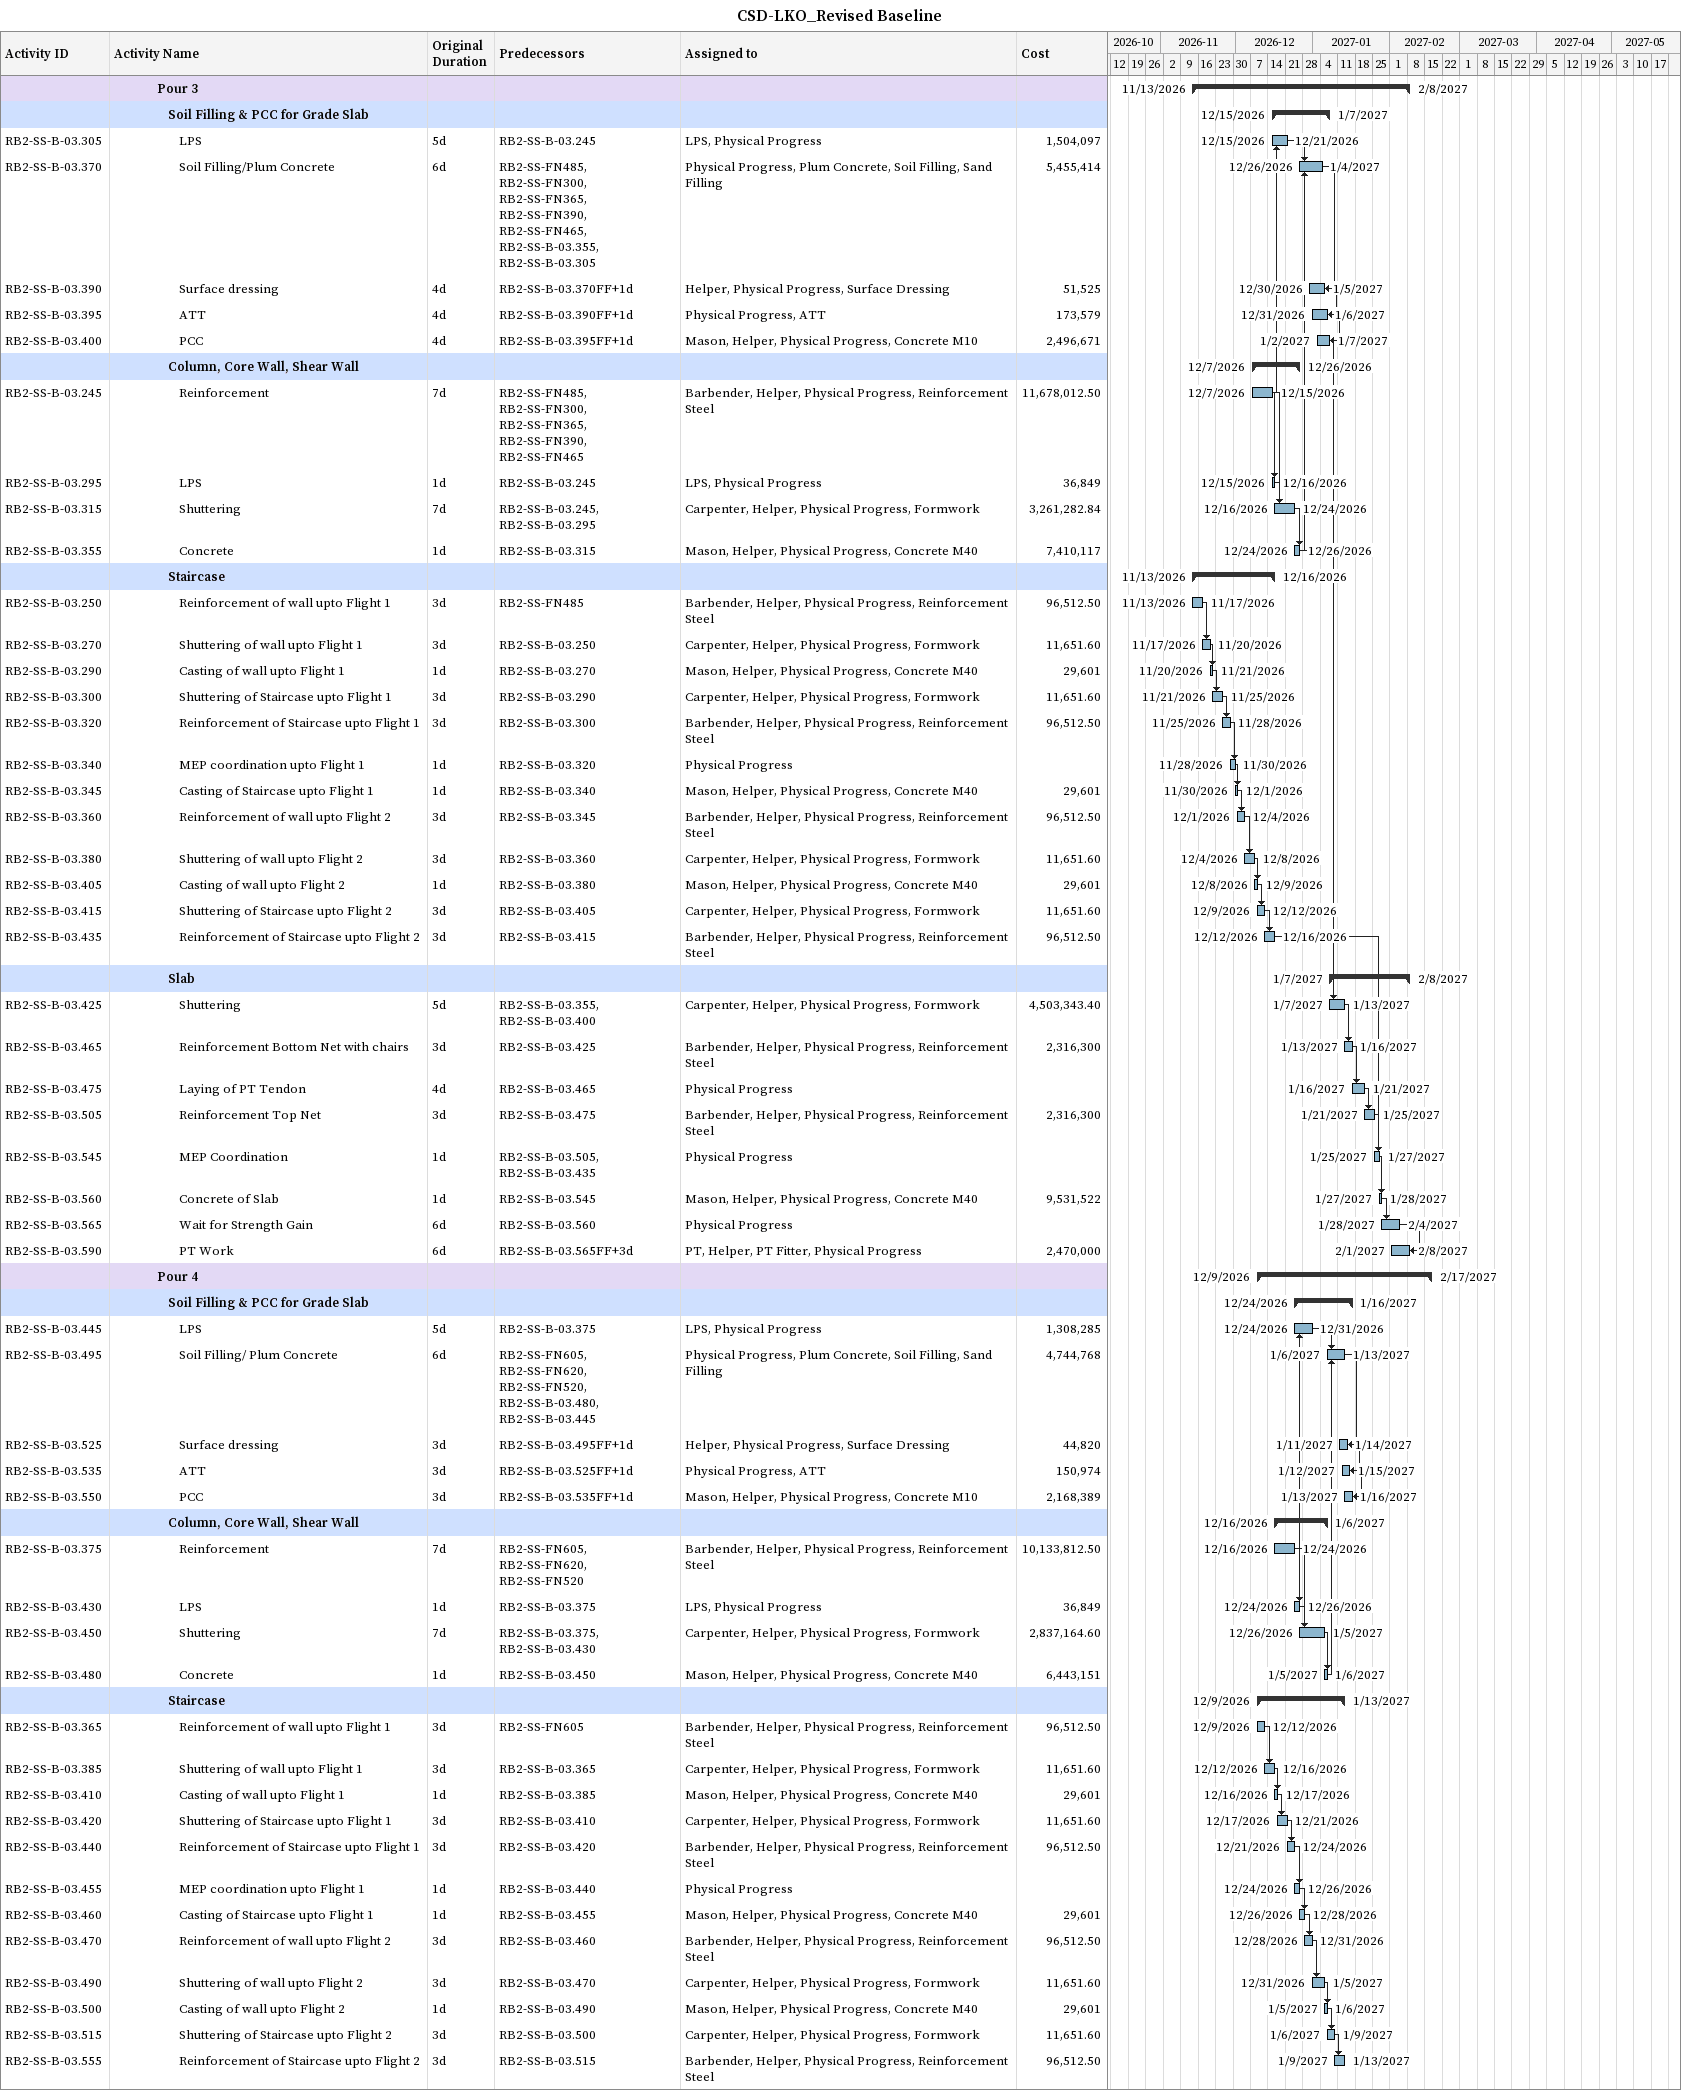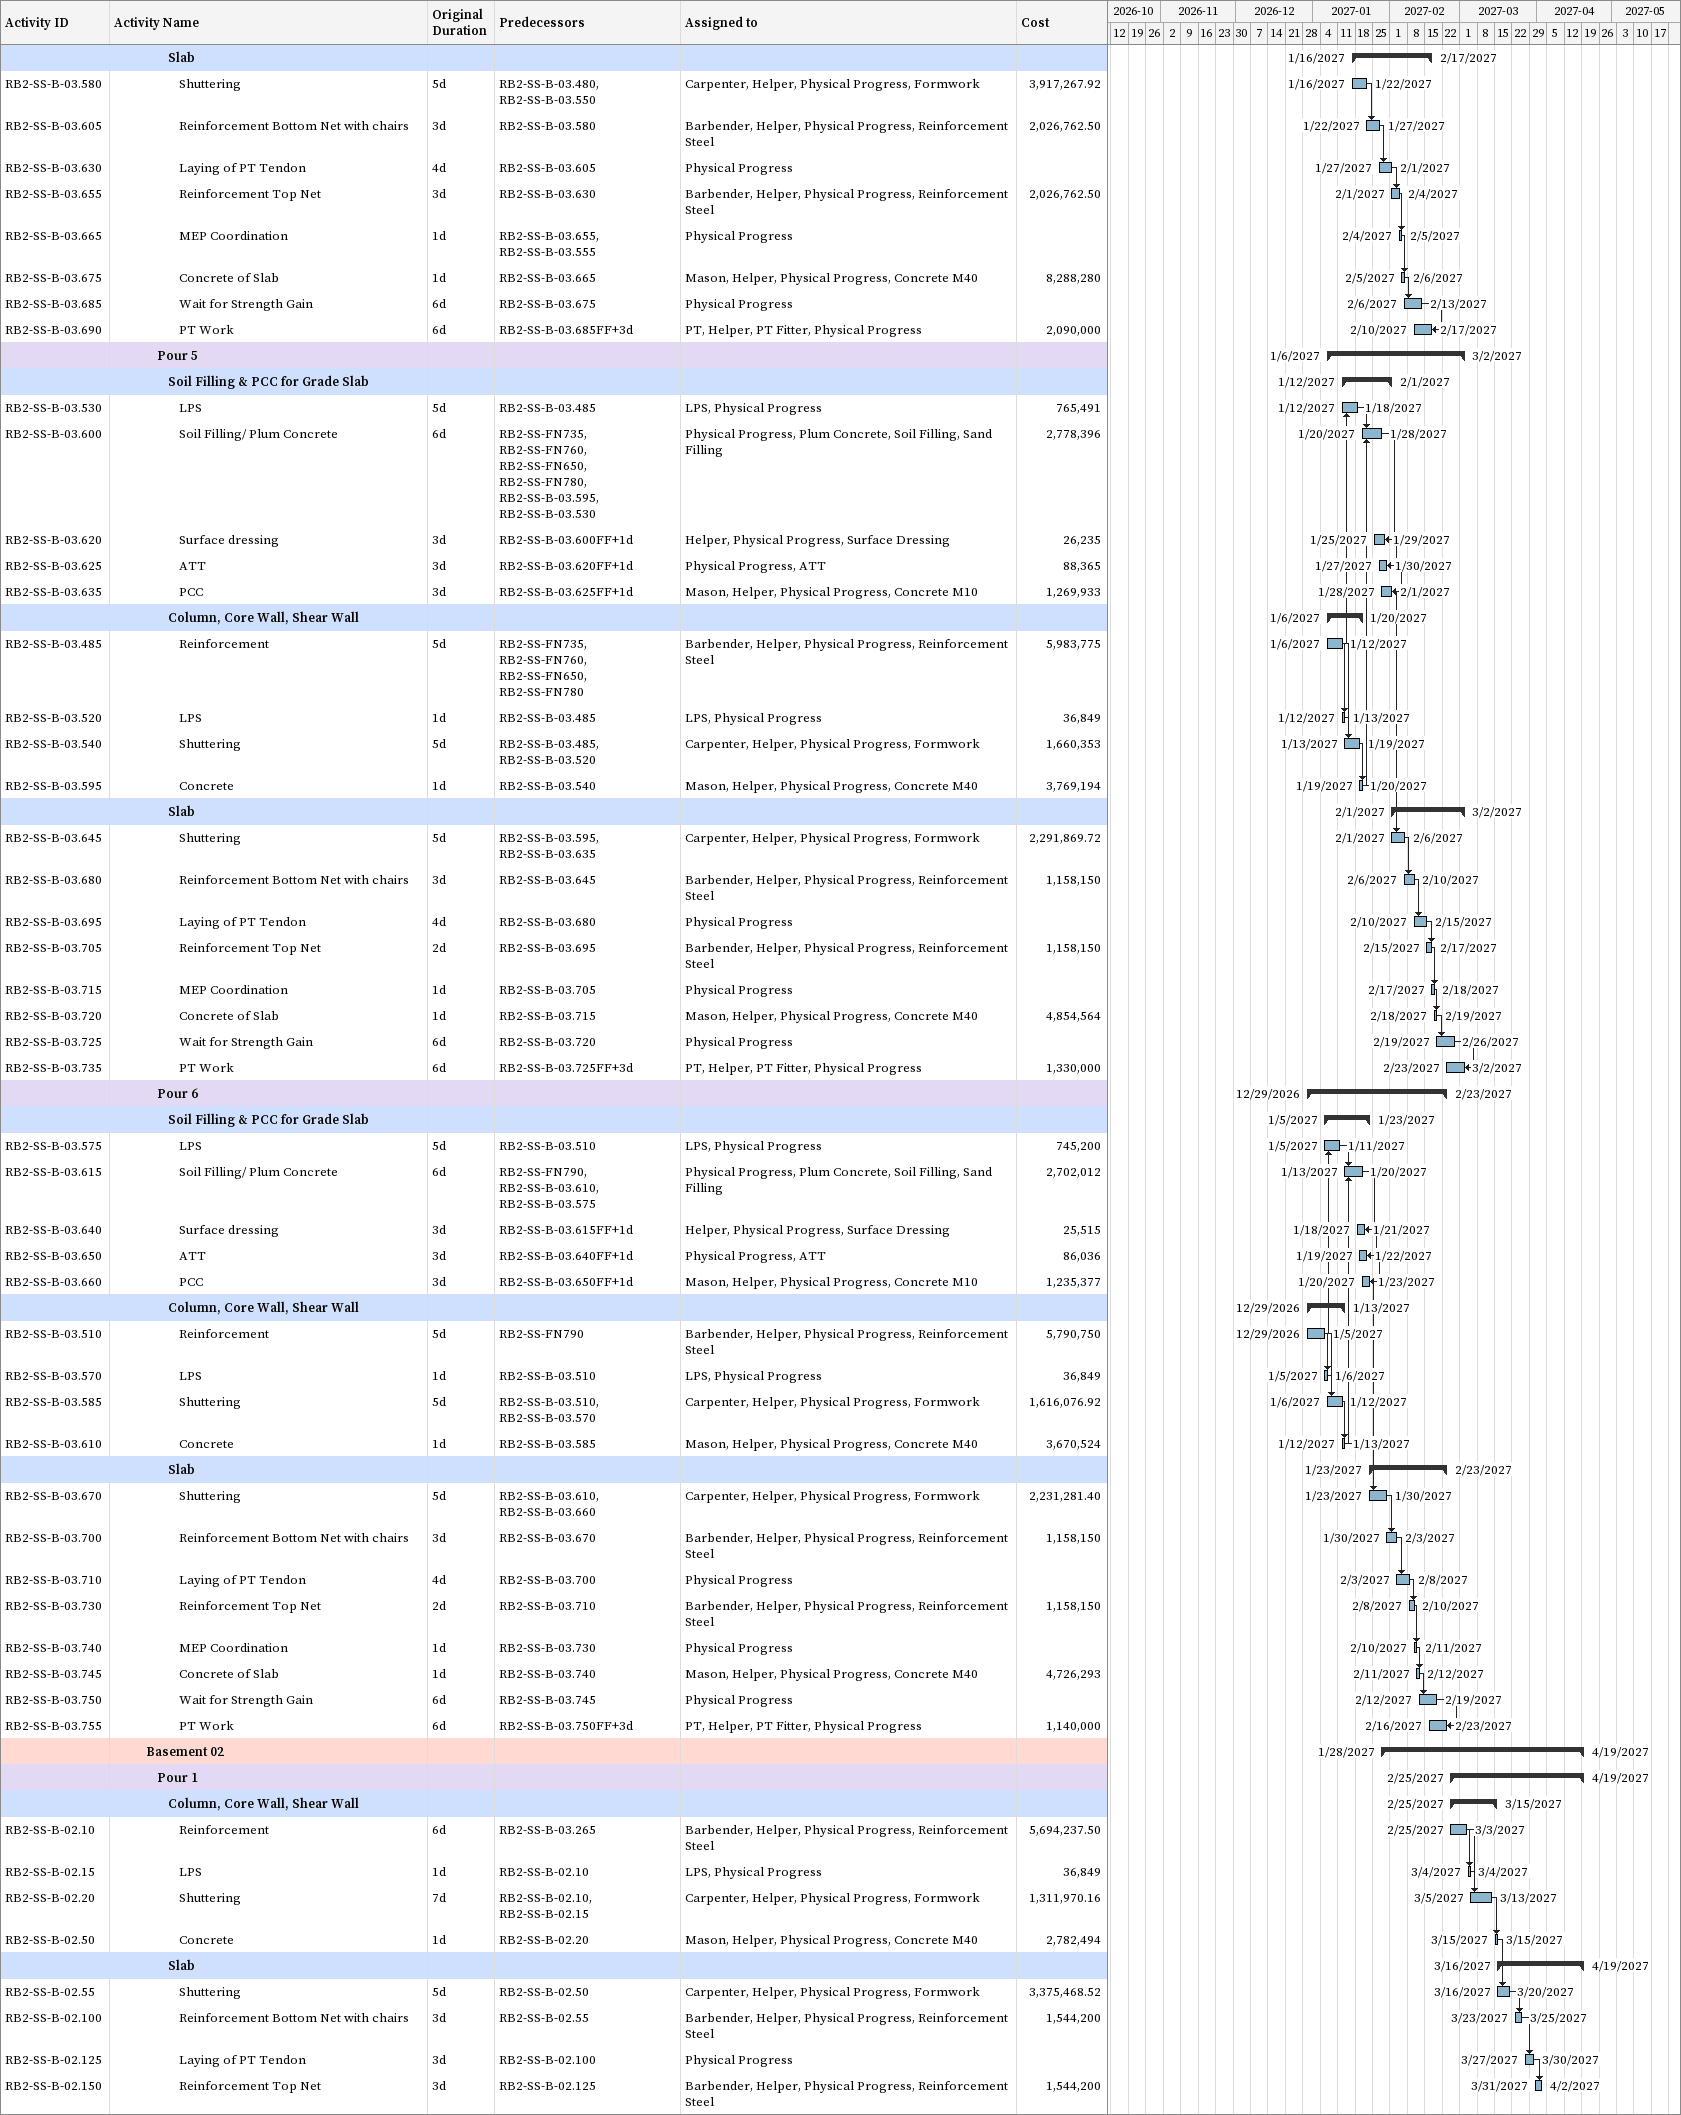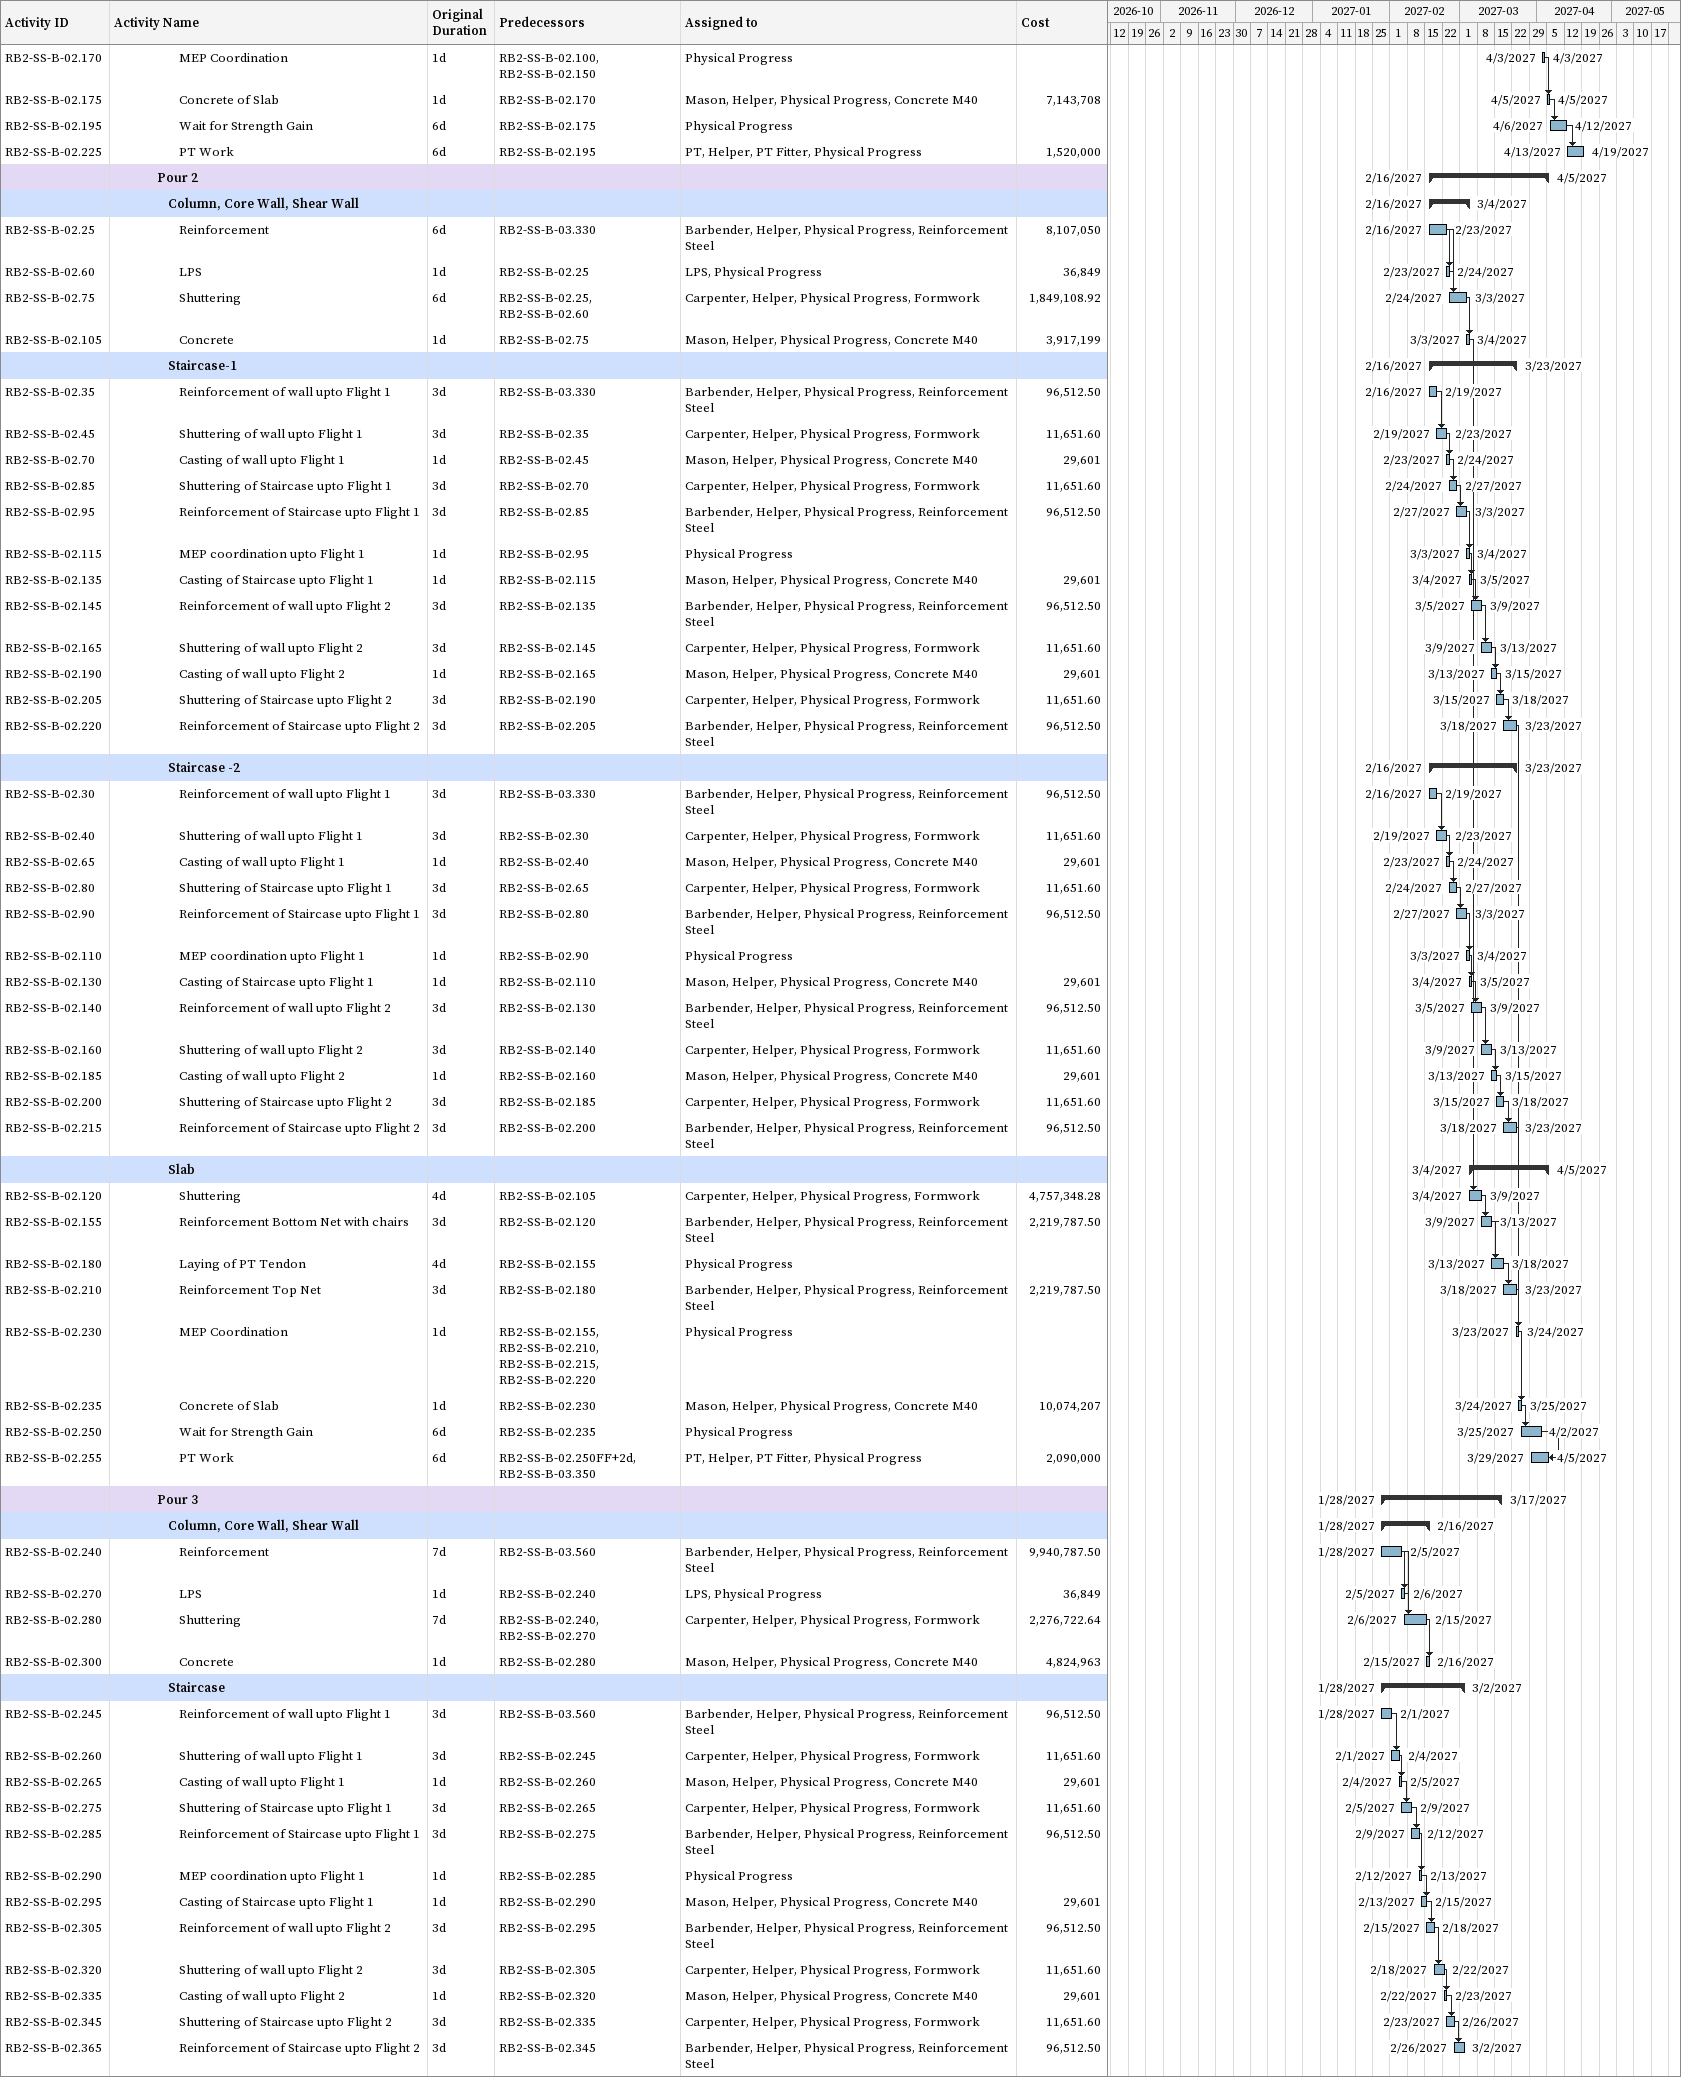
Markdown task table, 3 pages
CSD-LKO_Revised Baseline

| ID | Level | Task | Original duration | Start | Finish | Predecessors | Resources | Cost |
|---|---|---|---|---|---|---|---|---|
|  | 5 | **Pour 3** |  | 2026-11-13 | 2027-02-08 |  |  |  |
|  | 6 | **Soil Filling & PCC for Grade Slab** |  | 2026-12-15 | 2027-01-07 |  |  |  |
| RB2-SS-B-03.305 | 7 | LPS | 5d | 2026-12-15 | 2026-12-21 | RB2-SS-B-03.245 | LPS, Physical Progress | 1504097 |
| RB2-SS-B-03.370 | 7 | Soil Filling/Plum Concrete | 6d | 2026-12-26 | 2027-01-04 | RB2-SS-FN485, RB2-SS-FN300, RB2-SS-FN365, RB2-SS-FN390, RB2-SS-FN465, RB2-SS-B-03.355, RB2-SS-B-03.305 | Physical Progress, Plum Concrete, Soil Filling, Sand Filling | 5455414 |
| RB2-SS-B-03.390 | 7 | Surface dressing | 4d | 2026-12-30 | 2027-01-05 | RB2-SS-B-03.370FF+1d | Helper, Physical Progress, Surface Dressing | 51525 |
| RB2-SS-B-03.395 | 7 | ATT | 4d | 2026-12-31 | 2027-01-06 | RB2-SS-B-03.390FF+1d | Physical Progress, ATT | 173579 |
| RB2-SS-B-03.400 | 7 | PCC | 4d | 2027-01-02 | 2027-01-07 | RB2-SS-B-03.395FF+1d | Mason, Helper, Physical Progress, Concrete M10 | 2496671 |
|  | 6 | **Column, Core Wall, Shear Wall** |  | 2026-12-07 | 2026-12-26 |  |  |  |
| RB2-SS-B-03.245 | 7 | Reinforcement | 7d | 2026-12-07 | 2026-12-15 | RB2-SS-FN485, RB2-SS-FN300, RB2-SS-FN365, RB2-SS-FN390, RB2-SS-FN465 | Barbender, Helper, Physical Progress, Reinforcement Steel | 11678012.50 |
| RB2-SS-B-03.295 | 7 | LPS | 1d | 2026-12-15 | 2026-12-16 | RB2-SS-B-03.245 | LPS, Physical Progress | 36849 |
| RB2-SS-B-03.315 | 7 | Shuttering | 7d | 2026-12-16 | 2026-12-24 | RB2-SS-B-03.245, RB2-SS-B-03.295 | Carpenter, Helper, Physical Progress, Formwork | 3261282.84 |
| RB2-SS-B-03.355 | 7 | Concrete | 1d | 2026-12-24 | 2026-12-26 | RB2-SS-B-03.315 | Mason, Helper, Physical Progress, Concrete M40 | 7410117 |
|  | 6 | **Staircase** |  | 2026-11-13 | 2026-12-16 |  |  |  |
| RB2-SS-B-03.250 | 7 | Reinforcement of wall upto Flight 1 | 3d | 2026-11-13 | 2026-11-17 | RB2-SS-FN485 | Barbender, Helper, Physical Progress, Reinforcement Steel | 96512.50 |
| RB2-SS-B-03.270 | 7 | Shuttering of wall upto Flight 1 | 3d | 2026-11-17 | 2026-11-20 | RB2-SS-B-03.250 | Carpenter, Helper, Physical Progress, Formwork | 11651.60 |
| RB2-SS-B-03.290 | 7 | Casting of wall upto Flight 1 | 1d | 2026-11-20 | 2026-11-21 | RB2-SS-B-03.270 | Mason, Helper, Physical Progress, Concrete M40 | 29601 |
| RB2-SS-B-03.300 | 7 | Shuttering of Staircase upto Flight 1 | 3d | 2026-11-21 | 2026-11-25 | RB2-SS-B-03.290 | Carpenter, Helper, Physical Progress, Formwork | 11651.60 |
| RB2-SS-B-03.320 | 7 | Reinforcement of Staircase upto Flight 1 | 3d | 2026-11-25 | 2026-11-28 | RB2-SS-B-03.300 | Barbender, Helper, Physical Progress, Reinforcement Steel | 96512.50 |
| RB2-SS-B-03.340 | 7 | MEP coordination upto Flight 1 | 1d | 2026-11-28 | 2026-11-30 | RB2-SS-B-03.320 | Physical Progress |  |
| RB2-SS-B-03.345 | 7 | Casting of Staircase upto Flight 1 | 1d | 2026-11-30 | 2026-12-01 | RB2-SS-B-03.340 | Mason, Helper, Physical Progress, Concrete M40 | 29601 |
| RB2-SS-B-03.360 | 7 | Reinforcement of wall upto Flight 2 | 3d | 2026-12-01 | 2026-12-04 | RB2-SS-B-03.345 | Barbender, Helper, Physical Progress, Reinforcement Steel | 96512.50 |
| RB2-SS-B-03.380 | 7 | Shuttering of wall upto Flight 2 | 3d | 2026-12-04 | 2026-12-08 | RB2-SS-B-03.360 | Carpenter, Helper, Physical Progress, Formwork | 11651.60 |
| RB2-SS-B-03.405 | 7 | Casting of wall upto Flight 2 | 1d | 2026-12-08 | 2026-12-09 | RB2-SS-B-03.380 | Mason, Helper, Physical Progress, Concrete M40 | 29601 |
| RB2-SS-B-03.415 | 7 | Shuttering of Staircase upto Flight 2 | 3d | 2026-12-09 | 2026-12-12 | RB2-SS-B-03.405 | Carpenter, Helper, Physical Progress, Formwork | 11651.60 |
| RB2-SS-B-03.435 | 7 | Reinforcement of Staircase upto Flight 2 | 3d | 2026-12-12 | 2026-12-16 | RB2-SS-B-03.415 | Barbender, Helper, Physical Progress, Reinforcement Steel | 96512.50 |
|  | 6 | **Slab** |  | 2027-01-07 | 2027-02-08 |  |  |  |
| RB2-SS-B-03.425 | 7 | Shuttering | 5d | 2027-01-07 | 2027-01-13 | RB2-SS-B-03.355, RB2-SS-B-03.400 | Carpenter, Helper, Physical Progress, Formwork | 4503343.40 |
| RB2-SS-B-03.465 | 7 | Reinforcement Bottom Net with chairs | 3d | 2027-01-13 | 2027-01-16 | RB2-SS-B-03.425 | Barbender, Helper, Physical Progress, Reinforcement Steel | 2316300 |
| RB2-SS-B-03.475 | 7 | Laying of PT Tendon | 4d | 2027-01-16 | 2027-01-21 | RB2-SS-B-03.465 | Physical Progress |  |
| RB2-SS-B-03.505 | 7 | Reinforcement Top Net | 3d | 2027-01-21 | 2027-01-25 | RB2-SS-B-03.475 | Barbender, Helper, Physical Progress, Reinforcement Steel | 2316300 |
| RB2-SS-B-03.545 | 7 | MEP Coordination | 1d | 2027-01-25 | 2027-01-27 | RB2-SS-B-03.505, RB2-SS-B-03.435 | Physical Progress |  |
| RB2-SS-B-03.560 | 7 | Concrete of Slab | 1d | 2027-01-27 | 2027-01-28 | RB2-SS-B-03.545 | Mason, Helper, Physical Progress, Concrete M40 | 9531522 |
| RB2-SS-B-03.565 | 7 | Wait for Strength Gain | 6d | 2027-01-28 | 2027-02-04 | RB2-SS-B-03.560 | Physical Progress |  |
| RB2-SS-B-03.590 | 7 | PT Work | 6d | 2027-02-01 | 2027-02-08 | RB2-SS-B-03.565FF+3d | PT, Helper, PT Fitter, Physical Progress | 2470000 |
|  | 5 | **Pour 4** |  | 2026-12-09 | 2027-02-17 |  |  |  |
|  | 6 | **Soil Filling & PCC for Grade Slab** |  | 2026-12-24 | 2027-01-16 |  |  |  |
| RB2-SS-B-03.445 | 7 | LPS | 5d | 2026-12-24 | 2026-12-31 | RB2-SS-B-03.375 | LPS, Physical Progress | 1308285 |
| RB2-SS-B-03.495 | 7 | Soil Filling/ Plum Concrete | 6d | 2027-01-06 | 2027-01-13 | RB2-SS-FN605, RB2-SS-FN620, RB2-SS-FN520, RB2-SS-B-03.480, RB2-SS-B-03.445 | Physical Progress, Plum Concrete, Soil Filling, Sand Filling | 4744768 |
| RB2-SS-B-03.525 | 7 | Surface dressing | 3d | 2027-01-11 | 2027-01-14 | RB2-SS-B-03.495FF+1d | Helper, Physical Progress, Surface Dressing | 44820 |
| RB2-SS-B-03.535 | 7 | ATT | 3d | 2027-01-12 | 2027-01-15 | RB2-SS-B-03.525FF+1d | Physical Progress, ATT | 150974 |
| RB2-SS-B-03.550 | 7 | PCC | 3d | 2027-01-13 | 2027-01-16 | RB2-SS-B-03.535FF+1d | Mason, Helper, Physical Progress, Concrete M10 | 2168389 |
|  | 6 | **Column, Core Wall, Shear Wall** |  | 2026-12-16 | 2027-01-06 |  |  |  |
| RB2-SS-B-03.375 | 7 | Reinforcement | 7d | 2026-12-16 | 2026-12-24 | RB2-SS-FN605, RB2-SS-FN620, RB2-SS-FN520 | Barbender, Helper, Physical Progress, Reinforcement Steel | 10133812.50 |
| RB2-SS-B-03.430 | 7 | LPS | 1d | 2026-12-24 | 2026-12-26 | RB2-SS-B-03.375 | LPS, Physical Progress | 36849 |
| RB2-SS-B-03.450 | 7 | Shuttering | 7d | 2026-12-26 | 2027-01-05 | RB2-SS-B-03.375, RB2-SS-B-03.430 | Carpenter, Helper, Physical Progress, Formwork | 2837164.60 |
| RB2-SS-B-03.480 | 7 | Concrete | 1d | 2027-01-05 | 2027-01-06 | RB2-SS-B-03.450 | Mason, Helper, Physical Progress, Concrete M40 | 6443151 |
|  | 6 | **Staircase** |  | 2026-12-09 | 2027-01-13 |  |  |  |
| RB2-SS-B-03.365 | 7 | Reinforcement of wall upto Flight 1 | 3d | 2026-12-09 | 2026-12-12 | RB2-SS-FN605 | Barbender, Helper, Physical Progress, Reinforcement Steel | 96512.50 |
| RB2-SS-B-03.385 | 7 | Shuttering of wall upto Flight 1 | 3d | 2026-12-12 | 2026-12-16 | RB2-SS-B-03.365 | Carpenter, Helper, Physical Progress, Formwork | 11651.60 |
| RB2-SS-B-03.410 | 7 | Casting of wall upto Flight 1 | 1d | 2026-12-16 | 2026-12-17 | RB2-SS-B-03.385 | Mason, Helper, Physical Progress, Concrete M40 | 29601 |
| RB2-SS-B-03.420 | 7 | Shuttering of Staircase upto Flight 1 | 3d | 2026-12-17 | 2026-12-21 | RB2-SS-B-03.410 | Carpenter, Helper, Physical Progress, Formwork | 11651.60 |
| RB2-SS-B-03.440 | 7 | Reinforcement of Staircase upto Flight 1 | 3d | 2026-12-21 | 2026-12-24 | RB2-SS-B-03.420 | Barbender, Helper, Physical Progress, Reinforcement Steel | 96512.50 |
| RB2-SS-B-03.455 | 7 | MEP coordination upto Flight 1 | 1d | 2026-12-24 | 2026-12-26 | RB2-SS-B-03.440 | Physical Progress |  |
| RB2-SS-B-03.460 | 7 | Casting of Staircase upto Flight 1 | 1d | 2026-12-26 | 2026-12-28 | RB2-SS-B-03.455 | Mason, Helper, Physical Progress, Concrete M40 | 29601 |
| RB2-SS-B-03.470 | 7 | Reinforcement of wall upto Flight 2 | 3d | 2026-12-28 | 2026-12-31 | RB2-SS-B-03.460 | Barbender, Helper, Physical Progress, Reinforcement Steel | 96512.50 |
| RB2-SS-B-03.490 | 7 | Shuttering of wall upto Flight 2 | 3d | 2026-12-31 | 2027-01-05 | RB2-SS-B-03.470 | Carpenter, Helper, Physical Progress, Formwork | 11651.60 |
| RB2-SS-B-03.500 | 7 | Casting of wall upto Flight 2 | 1d | 2027-01-05 | 2027-01-06 | RB2-SS-B-03.490 | Mason, Helper, Physical Progress, Concrete M40 | 29601 |
| RB2-SS-B-03.515 | 7 | Shuttering of Staircase upto Flight 2 | 3d | 2027-01-06 | 2027-01-09 | RB2-SS-B-03.500 | Carpenter, Helper, Physical Progress, Formwork | 11651.60 |
| RB2-SS-B-03.555 | 7 | Reinforcement of Staircase upto Flight 2 | 3d | 2027-01-09 | 2027-01-13 | RB2-SS-B-03.515 | Barbender, Helper, Physical Progress, Reinforcement Steel | 96512.50 |
|  | 6 | **Slab** |  | 2027-01-16 | 2027-02-17 |  |  |  |
| RB2-SS-B-03.580 | 7 | Shuttering | 5d | 2027-01-16 | 2027-01-22 | RB2-SS-B-03.480, RB2-SS-B-03.550 | Carpenter, Helper, Physical Progress, Formwork | 3917267.92 |
| RB2-SS-B-03.605 | 7 | Reinforcement Bottom Net with chairs | 3d | 2027-01-22 | 2027-01-27 | RB2-SS-B-03.580 | Barbender, Helper, Physical Progress, Reinforcement Steel | 2026762.50 |
| RB2-SS-B-03.630 | 7 | Laying of PT Tendon | 4d | 2027-01-27 | 2027-02-01 | RB2-SS-B-03.605 | Physical Progress |  |
| RB2-SS-B-03.655 | 7 | Reinforcement Top Net | 3d | 2027-02-01 | 2027-02-04 | RB2-SS-B-03.630 | Barbender, Helper, Physical Progress, Reinforcement Steel | 2026762.50 |
| RB2-SS-B-03.665 | 7 | MEP Coordination | 1d | 2027-02-04 | 2027-02-05 | RB2-SS-B-03.655, RB2-SS-B-03.555 | Physical Progress |  |
| RB2-SS-B-03.675 | 7 | Concrete of Slab | 1d | 2027-02-05 | 2027-02-06 | RB2-SS-B-03.665 | Mason, Helper, Physical Progress, Concrete M40 | 8288280 |
| RB2-SS-B-03.685 | 7 | Wait for Strength Gain | 6d | 2027-02-06 | 2027-02-13 | RB2-SS-B-03.675 | Physical Progress |  |
| RB2-SS-B-03.690 | 7 | PT Work | 6d | 2027-02-10 | 2027-02-17 | RB2-SS-B-03.685FF+3d | PT, Helper, PT Fitter, Physical Progress | 2090000 |
|  | 5 | **Pour 5** |  | 2027-01-06 | 2027-03-02 |  |  |  |
|  | 6 | **Soil Filling & PCC for Grade Slab** |  | 2027-01-12 | 2027-02-01 |  |  |  |
| RB2-SS-B-03.530 | 7 | LPS | 5d | 2027-01-12 | 2027-01-18 | RB2-SS-B-03.485 | LPS, Physical Progress | 765491 |
| RB2-SS-B-03.600 | 7 | Soil Filling/ Plum Concrete | 6d | 2027-01-20 | 2027-01-28 | RB2-SS-FN735, RB2-SS-FN760, RB2-SS-FN650, RB2-SS-FN780, RB2-SS-B-03.595, RB2-SS-B-03.530 | Physical Progress, Plum Concrete, Soil Filling, Sand Filling | 2778396 |
| RB2-SS-B-03.620 | 7 | Surface dressing | 3d | 2027-01-25 | 2027-01-29 | RB2-SS-B-03.600FF+1d | Helper, Physical Progress, Surface Dressing | 26235 |
| RB2-SS-B-03.625 | 7 | ATT | 3d | 2027-01-27 | 2027-01-30 | RB2-SS-B-03.620FF+1d | Physical Progress, ATT | 88365 |
| RB2-SS-B-03.635 | 7 | PCC | 3d | 2027-01-28 | 2027-02-01 | RB2-SS-B-03.625FF+1d | Mason, Helper, Physical Progress, Concrete M10 | 1269933 |
|  | 6 | **Column, Core Wall, Shear Wall** |  | 2027-01-06 | 2027-01-20 |  |  |  |
| RB2-SS-B-03.485 | 7 | Reinforcement | 5d | 2027-01-06 | 2027-01-12 | RB2-SS-FN735, RB2-SS-FN760, RB2-SS-FN650, RB2-SS-FN780 | Barbender, Helper, Physical Progress, Reinforcement Steel | 5983775 |
| RB2-SS-B-03.520 | 7 | LPS | 1d | 2027-01-12 | 2027-01-13 | RB2-SS-B-03.485 | LPS, Physical Progress | 36849 |
| RB2-SS-B-03.540 | 7 | Shuttering | 5d | 2027-01-13 | 2027-01-19 | RB2-SS-B-03.485, RB2-SS-B-03.520 | Carpenter, Helper, Physical Progress, Formwork | 1660353 |
| RB2-SS-B-03.595 | 7 | Concrete | 1d | 2027-01-19 | 2027-01-20 | RB2-SS-B-03.540 | Mason, Helper, Physical Progress, Concrete M40 | 3769194 |
|  | 6 | **Slab** |  | 2027-02-01 | 2027-03-02 |  |  |  |
| RB2-SS-B-03.645 | 7 | Shuttering | 5d | 2027-02-01 | 2027-02-06 | RB2-SS-B-03.595, RB2-SS-B-03.635 | Carpenter, Helper, Physical Progress, Formwork | 2291869.72 |
| RB2-SS-B-03.680 | 7 | Reinforcement Bottom Net with chairs | 3d | 2027-02-06 | 2027-02-10 | RB2-SS-B-03.645 | Barbender, Helper, Physical Progress, Reinforcement Steel | 1158150 |
| RB2-SS-B-03.695 | 7 | Laying of PT Tendon | 4d | 2027-02-10 | 2027-02-15 | RB2-SS-B-03.680 | Physical Progress |  |
| RB2-SS-B-03.705 | 7 | Reinforcement Top Net | 2d | 2027-02-15 | 2027-02-17 | RB2-SS-B-03.695 | Barbender, Helper, Physical Progress, Reinforcement Steel | 1158150 |
| RB2-SS-B-03.715 | 7 | MEP Coordination | 1d | 2027-02-17 | 2027-02-18 | RB2-SS-B-03.705 | Physical Progress |  |
| RB2-SS-B-03.720 | 7 | Concrete of Slab | 1d | 2027-02-18 | 2027-02-19 | RB2-SS-B-03.715 | Mason, Helper, Physical Progress, Concrete M40 | 4854564 |
| RB2-SS-B-03.725 | 7 | Wait for Strength Gain | 6d | 2027-02-19 | 2027-02-26 | RB2-SS-B-03.720 | Physical Progress |  |
| RB2-SS-B-03.735 | 7 | PT Work | 6d | 2027-02-23 | 2027-03-02 | RB2-SS-B-03.725FF+3d | PT, Helper, PT Fitter, Physical Progress | 1330000 |
|  | 5 | **Pour 6** |  | 2026-12-29 | 2027-02-23 |  |  |  |
|  | 6 | **Soil Filling & PCC for Grade Slab** |  | 2027-01-05 | 2027-01-23 |  |  |  |
| RB2-SS-B-03.575 | 7 | LPS | 5d | 2027-01-05 | 2027-01-11 | RB2-SS-B-03.510 | LPS, Physical Progress | 745200 |
| RB2-SS-B-03.615 | 7 | Soil Filling/ Plum Concrete | 6d | 2027-01-13 | 2027-01-20 | RB2-SS-FN790, RB2-SS-B-03.610, RB2-SS-B-03.575 | Physical Progress, Plum Concrete, Soil Filling, Sand Filling | 2702012 |
| RB2-SS-B-03.640 | 7 | Surface dressing | 3d | 2027-01-18 | 2027-01-21 | RB2-SS-B-03.615FF+1d | Helper, Physical Progress, Surface Dressing | 25515 |
| RB2-SS-B-03.650 | 7 | ATT | 3d | 2027-01-19 | 2027-01-22 | RB2-SS-B-03.640FF+1d | Physical Progress, ATT | 86036 |
| RB2-SS-B-03.660 | 7 | PCC | 3d | 2027-01-20 | 2027-01-23 | RB2-SS-B-03.650FF+1d | Mason, Helper, Physical Progress, Concrete M10 | 1235377 |
|  | 6 | **Column, Core Wall, Shear Wall** |  | 2026-12-29 | 2027-01-13 |  |  |  |
| RB2-SS-B-03.510 | 7 | Reinforcement | 5d | 2026-12-29 | 2027-01-05 | RB2-SS-FN790 | Barbender, Helper, Physical Progress, Reinforcement Steel | 5790750 |
| RB2-SS-B-03.570 | 7 | LPS | 1d | 2027-01-05 | 2027-01-06 | RB2-SS-B-03.510 | LPS, Physical Progress | 36849 |
| RB2-SS-B-03.585 | 7 | Shuttering | 5d | 2027-01-06 | 2027-01-12 | RB2-SS-B-03.510, RB2-SS-B-03.570 | Carpenter, Helper, Physical Progress, Formwork | 1616076.92 |
| RB2-SS-B-03.610 | 7 | Concrete | 1d | 2027-01-12 | 2027-01-13 | RB2-SS-B-03.585 | Mason, Helper, Physical Progress, Concrete M40 | 3670524 |
|  | 6 | **Slab** |  | 2027-01-23 | 2027-02-23 |  |  |  |
| RB2-SS-B-03.670 | 7 | Shuttering | 5d | 2027-01-23 | 2027-01-30 | RB2-SS-B-03.610, RB2-SS-B-03.660 | Carpenter, Helper, Physical Progress, Formwork | 2231281.40 |
| RB2-SS-B-03.700 | 7 | Reinforcement Bottom Net with chairs | 3d | 2027-01-30 | 2027-02-03 | RB2-SS-B-03.670 | Barbender, Helper, Physical Progress, Reinforcement Steel | 1158150 |
| RB2-SS-B-03.710 | 7 | Laying of PT Tendon | 4d | 2027-02-03 | 2027-02-08 | RB2-SS-B-03.700 | Physical Progress |  |
| RB2-SS-B-03.730 | 7 | Reinforcement Top Net | 2d | 2027-02-08 | 2027-02-10 | RB2-SS-B-03.710 | Barbender, Helper, Physical Progress, Reinforcement Steel | 1158150 |
| RB2-SS-B-03.740 | 7 | MEP Coordination | 1d | 2027-02-10 | 2027-02-11 | RB2-SS-B-03.730 | Physical Progress |  |
| RB2-SS-B-03.745 | 7 | Concrete of Slab | 1d | 2027-02-11 | 2027-02-12 | RB2-SS-B-03.740 | Mason, Helper, Physical Progress, Concrete M40 | 4726293 |
| RB2-SS-B-03.750 | 7 | Wait for Strength Gain | 6d | 2027-02-12 | 2027-02-19 | RB2-SS-B-03.745 | Physical Progress |  |
| RB2-SS-B-03.755 | 7 | PT Work | 6d | 2027-02-16 | 2027-02-23 | RB2-SS-B-03.750FF+3d | PT, Helper, PT Fitter, Physical Progress | 1140000 |
|  | 4 | **Basement 02** |  | 2027-01-28 | 2027-04-19 |  |  |  |
|  | 5 | **Pour 1** |  | 2027-02-25 | 2027-04-19 |  |  |  |
|  | 6 | **Column, Core Wall, Shear Wall** |  | 2027-02-25 | 2027-03-15 |  |  |  |
| RB2-SS-B-02.10 | 7 | Reinforcement | 6d | 2027-02-25 | 2027-03-03 | RB2-SS-B-03.265 | Barbender, Helper, Physical Progress, Reinforcement Steel | 5694237.50 |
| RB2-SS-B-02.15 | 7 | LPS | 1d | 2027-03-04 | 2027-03-04 | RB2-SS-B-02.10 | LPS, Physical Progress | 36849 |
| RB2-SS-B-02.20 | 7 | Shuttering | 7d | 2027-03-05 | 2027-03-13 | RB2-SS-B-02.10, RB2-SS-B-02.15 | Carpenter, Helper, Physical Progress, Formwork | 1311970.16 |
| RB2-SS-B-02.50 | 7 | Concrete | 1d | 2027-03-15 | 2027-03-15 | RB2-SS-B-02.20 | Mason, Helper, Physical Progress, Concrete M40 | 2782494 |
|  | 6 | **Slab** |  | 2027-03-16 | 2027-04-19 |  |  |  |
| RB2-SS-B-02.55 | 7 | Shuttering | 5d | 2027-03-16 | 2027-03-20 | RB2-SS-B-02.50 | Carpenter, Helper, Physical Progress, Formwork | 3375468.52 |
| RB2-SS-B-02.100 | 7 | Reinforcement Bottom Net with chairs | 3d | 2027-03-23 | 2027-03-25 | RB2-SS-B-02.55 | Barbender, Helper, Physical Progress, Reinforcement Steel | 1544200 |
| RB2-SS-B-02.125 | 7 | Laying of PT Tendon | 3d | 2027-03-27 | 2027-03-30 | RB2-SS-B-02.100 | Physical Progress |  |
| RB2-SS-B-02.150 | 7 | Reinforcement Top Net | 3d | 2027-03-31 | 2027-04-02 | RB2-SS-B-02.125 | Barbender, Helper, Physical Progress, Reinforcement Steel | 1544200 |
| RB2-SS-B-02.170 | 7 | MEP Coordination | 1d | 2027-04-03 | 2027-04-03 | RB2-SS-B-02.100, RB2-SS-B-02.150 | Physical Progress |  |
| RB2-SS-B-02.175 | 7 | Concrete of Slab | 1d | 2027-04-05 | 2027-04-05 | RB2-SS-B-02.170 | Mason, Helper, Physical Progress, Concrete M40 | 7143708 |
| RB2-SS-B-02.195 | 7 | Wait for Strength Gain | 6d | 2027-04-06 | 2027-04-12 | RB2-SS-B-02.175 | Physical Progress |  |
| RB2-SS-B-02.225 | 7 | PT Work | 6d | 2027-04-13 | 2027-04-19 | RB2-SS-B-02.195 | PT, Helper, PT Fitter, Physical Progress | 1520000 |
|  | 5 | **Pour 2** |  | 2027-02-16 | 2027-04-05 |  |  |  |
|  | 6 | **Column, Core Wall, Shear Wall** |  | 2027-02-16 | 2027-03-04 |  |  |  |
| RB2-SS-B-02.25 | 7 | Reinforcement | 6d | 2027-02-16 | 2027-02-23 | RB2-SS-B-03.330 | Barbender, Helper, Physical Progress, Reinforcement Steel | 8107050 |
| RB2-SS-B-02.60 | 7 | LPS | 1d | 2027-02-23 | 2027-02-24 | RB2-SS-B-02.25 | LPS, Physical Progress | 36849 |
| RB2-SS-B-02.75 | 7 | Shuttering | 6d | 2027-02-24 | 2027-03-03 | RB2-SS-B-02.25, RB2-SS-B-02.60 | Carpenter, Helper, Physical Progress, Formwork | 1849108.92 |
| RB2-SS-B-02.105 | 7 | Concrete | 1d | 2027-03-03 | 2027-03-04 | RB2-SS-B-02.75 | Mason, Helper, Physical Progress, Concrete M40 | 3917199 |
|  | 6 | **Staircase-1** |  | 2027-02-16 | 2027-03-23 |  |  |  |
| RB2-SS-B-02.35 | 7 | Reinforcement of wall upto Flight 1 | 3d | 2027-02-16 | 2027-02-19 | RB2-SS-B-03.330 | Barbender, Helper, Physical Progress, Reinforcement Steel | 96512.50 |
| RB2-SS-B-02.45 | 7 | Shuttering of wall upto Flight 1 | 3d | 2027-02-19 | 2027-02-23 | RB2-SS-B-02.35 | Carpenter, Helper, Physical Progress, Formwork | 11651.60 |
| RB2-SS-B-02.70 | 7 | Casting of wall upto Flight 1 | 1d | 2027-02-23 | 2027-02-24 | RB2-SS-B-02.45 | Mason, Helper, Physical Progress, Concrete M40 | 29601 |
| RB2-SS-B-02.85 | 7 | Shuttering of Staircase upto Flight 1 | 3d | 2027-02-24 | 2027-02-27 | RB2-SS-B-02.70 | Carpenter, Helper, Physical Progress, Formwork | 11651.60 |
| RB2-SS-B-02.95 | 7 | Reinforcement of Staircase upto Flight 1 | 3d | 2027-02-27 | 2027-03-03 | RB2-SS-B-02.85 | Barbender, Helper, Physical Progress, Reinforcement Steel | 96512.50 |
| RB2-SS-B-02.115 | 7 | MEP coordination upto Flight 1 | 1d | 2027-03-03 | 2027-03-04 | RB2-SS-B-02.95 | Physical Progress |  |
| RB2-SS-B-02.135 | 7 | Casting of Staircase upto Flight 1 | 1d | 2027-03-04 | 2027-03-05 | RB2-SS-B-02.115 | Mason, Helper, Physical Progress, Concrete M40 | 29601 |
| RB2-SS-B-02.145 | 7 | Reinforcement of wall upto Flight 2 | 3d | 2027-03-05 | 2027-03-09 | RB2-SS-B-02.135 | Barbender, Helper, Physical Progress, Reinforcement Steel | 96512.50 |
| RB2-SS-B-02.165 | 7 | Shuttering of wall upto Flight 2 | 3d | 2027-03-09 | 2027-03-13 | RB2-SS-B-02.145 | Carpenter, Helper, Physical Progress, Formwork | 11651.60 |
| RB2-SS-B-02.190 | 7 | Casting of wall upto Flight 2 | 1d | 2027-03-13 | 2027-03-15 | RB2-SS-B-02.165 | Mason, Helper, Physical Progress, Concrete M40 | 29601 |
| RB2-SS-B-02.205 | 7 | Shuttering of Staircase upto Flight 2 | 3d | 2027-03-15 | 2027-03-18 | RB2-SS-B-02.190 | Carpenter, Helper, Physical Progress, Formwork | 11651.60 |
| RB2-SS-B-02.220 | 7 | Reinforcement of Staircase upto Flight 2 | 3d | 2027-03-18 | 2027-03-23 | RB2-SS-B-02.205 | Barbender, Helper, Physical Progress, Reinforcement Steel | 96512.50 |
|  | 6 | **Staircase -2** |  | 2027-02-16 | 2027-03-23 |  |  |  |
| RB2-SS-B-02.30 | 7 | Reinforcement of wall upto Flight 1 | 3d | 2027-02-16 | 2027-02-19 | RB2-SS-B-03.330 | Barbender, Helper, Physical Progress, Reinforcement Steel | 96512.50 |
| RB2-SS-B-02.40 | 7 | Shuttering of wall upto Flight 1 | 3d | 2027-02-19 | 2027-02-23 | RB2-SS-B-02.30 | Carpenter, Helper, Physical Progress, Formwork | 11651.60 |
| RB2-SS-B-02.65 | 7 | Casting of wall upto Flight 1 | 1d | 2027-02-23 | 2027-02-24 | RB2-SS-B-02.40 | Mason, Helper, Physical Progress, Concrete M40 | 29601 |
| RB2-SS-B-02.80 | 7 | Shuttering of Staircase upto Flight 1 | 3d | 2027-02-24 | 2027-02-27 | RB2-SS-B-02.65 | Carpenter, Helper, Physical Progress, Formwork | 11651.60 |
| RB2-SS-B-02.90 | 7 | Reinforcement of Staircase upto Flight 1 | 3d | 2027-02-27 | 2027-03-03 | RB2-SS-B-02.80 | Barbender, Helper, Physical Progress, Reinforcement Steel | 96512.50 |
| RB2-SS-B-02.110 | 7 | MEP coordination upto Flight 1 | 1d | 2027-03-03 | 2027-03-04 | RB2-SS-B-02.90 | Physical Progress |  |
| RB2-SS-B-02.130 | 7 | Casting of Staircase upto Flight 1 | 1d | 2027-03-04 | 2027-03-05 | RB2-SS-B-02.110 | Mason, Helper, Physical Progress, Concrete M40 | 29601 |
| RB2-SS-B-02.140 | 7 | Reinforcement of wall upto Flight 2 | 3d | 2027-03-05 | 2027-03-09 | RB2-SS-B-02.130 | Barbender, Helper, Physical Progress, Reinforcement Steel | 96512.50 |
| RB2-SS-B-02.160 | 7 | Shuttering of wall upto Flight 2 | 3d | 2027-03-09 | 2027-03-13 | RB2-SS-B-02.140 | Carpenter, Helper, Physical Progress, Formwork | 11651.60 |
| RB2-SS-B-02.185 | 7 | Casting of wall upto Flight 2 | 1d | 2027-03-13 | 2027-03-15 | RB2-SS-B-02.160 | Mason, Helper, Physical Progress, Concrete M40 | 29601 |
| RB2-SS-B-02.200 | 7 | Shuttering of Staircase upto Flight 2 | 3d | 2027-03-15 | 2027-03-18 | RB2-SS-B-02.185 | Carpenter, Helper, Physical Progress, Formwork | 11651.60 |
| RB2-SS-B-02.215 | 7 | Reinforcement of Staircase upto Flight 2 | 3d | 2027-03-18 | 2027-03-23 | RB2-SS-B-02.200 | Barbender, Helper, Physical Progress, Reinforcement Steel | 96512.50 |
|  | 6 | **Slab** |  | 2027-03-04 | 2027-04-05 |  |  |  |
| RB2-SS-B-02.120 | 7 | Shuttering | 4d | 2027-03-04 | 2027-03-09 | RB2-SS-B-02.105 | Carpenter, Helper, Physical Progress, Formwork | 4757348.28 |
| RB2-SS-B-02.155 | 7 | Reinforcement Bottom Net with chairs | 3d | 2027-03-09 | 2027-03-13 | RB2-SS-B-02.120 | Barbender, Helper, Physical Progress, Reinforcement Steel | 2219787.50 |
| RB2-SS-B-02.180 | 7 | Laying of PT Tendon | 4d | 2027-03-13 | 2027-03-18 | RB2-SS-B-02.155 | Physical Progress |  |
| RB2-SS-B-02.210 | 7 | Reinforcement Top Net | 3d | 2027-03-18 | 2027-03-23 | RB2-SS-B-02.180 | Barbender, Helper, Physical Progress, Reinforcement Steel | 2219787.50 |
| RB2-SS-B-02.230 | 7 | MEP Coordination | 1d | 2027-03-23 | 2027-03-24 | RB2-SS-B-02.155, RB2-SS-B-02.210, RB2-SS-B-02.215, RB2-SS-B-02.220 | Physical Progress |  |
| RB2-SS-B-02.235 | 7 | Concrete of Slab | 1d | 2027-03-24 | 2027-03-25 | RB2-SS-B-02.230 | Mason, Helper, Physical Progress, Concrete M40 | 10074207 |
| RB2-SS-B-02.250 | 7 | Wait for Strength Gain | 6d | 2027-03-25 | 2027-04-02 | RB2-SS-B-02.235 | Physical Progress |  |
| RB2-SS-B-02.255 | 7 | PT Work | 6d | 2027-03-29 | 2027-04-05 | RB2-SS-B-02.250FF+2d, RB2-SS-B-03.350 | PT, Helper, PT Fitter, Physical Progress | 2090000 |
|  | 5 | **Pour 3** |  | 2027-01-28 | 2027-03-17 |  |  |  |
|  | 6 | **Column, Core Wall, Shear Wall** |  | 2027-01-28 | 2027-02-16 |  |  |  |
| RB2-SS-B-02.240 | 7 | Reinforcement | 7d | 2027-01-28 | 2027-02-05 | RB2-SS-B-03.560 | Barbender, Helper, Physical Progress, Reinforcement Steel | 9940787.50 |
| RB2-SS-B-02.270 | 7 | LPS | 1d | 2027-02-05 | 2027-02-06 | RB2-SS-B-02.240 | LPS, Physical Progress | 36849 |
| RB2-SS-B-02.280 | 7 | Shuttering | 7d | 2027-02-06 | 2027-02-15 | RB2-SS-B-02.240, RB2-SS-B-02.270 | Carpenter, Helper, Physical Progress, Formwork | 2276722.64 |
| RB2-SS-B-02.300 | 7 | Concrete | 1d | 2027-02-15 | 2027-02-16 | RB2-SS-B-02.280 | Mason, Helper, Physical Progress, Concrete M40 | 4824963 |
|  | 6 | **Staircase** |  | 2027-01-28 | 2027-03-02 |  |  |  |
| RB2-SS-B-02.245 | 7 | Reinforcement of wall upto Flight 1 | 3d | 2027-01-28 | 2027-02-01 | RB2-SS-B-03.560 | Barbender, Helper, Physical Progress, Reinforcement Steel | 96512.50 |
| RB2-SS-B-02.260 | 7 | Shuttering of wall upto Flight 1 | 3d | 2027-02-01 | 2027-02-04 | RB2-SS-B-02.245 | Carpenter, Helper, Physical Progress, Formwork | 11651.60 |
| RB2-SS-B-02.265 | 7 | Casting of wall upto Flight 1 | 1d | 2027-02-04 | 2027-02-05 | RB2-SS-B-02.260 | Mason, Helper, Physical Progress, Concrete M40 | 29601 |
| RB2-SS-B-02.275 | 7 | Shuttering of Staircase upto Flight 1 | 3d | 2027-02-05 | 2027-02-09 | RB2-SS-B-02.265 | Carpenter, Helper, Physical Progress, Formwork | 11651.60 |
| RB2-SS-B-02.285 | 7 | Reinforcement of Staircase upto Flight 1 | 3d | 2027-02-09 | 2027-02-12 | RB2-SS-B-02.275 | Barbender, Helper, Physical Progress, Reinforcement Steel | 96512.50 |
| RB2-SS-B-02.290 | 7 | MEP coordination upto Flight 1 | 1d | 2027-02-12 | 2027-02-13 | RB2-SS-B-02.285 | Physical Progress |  |
| RB2-SS-B-02.295 | 7 | Casting of Staircase upto Flight 1 | 1d | 2027-02-13 | 2027-02-15 | RB2-SS-B-02.290 | Mason, Helper, Physical Progress, Concrete M40 | 29601 |
| RB2-SS-B-02.305 | 7 | Reinforcement of wall upto Flight 2 | 3d | 2027-02-15 | 2027-02-18 | RB2-SS-B-02.295 | Barbender, Helper, Physical Progress, Reinforcement Steel | 96512.50 |
| RB2-SS-B-02.320 | 7 | Shuttering of wall upto Flight 2 | 3d | 2027-02-18 | 2027-02-22 | RB2-SS-B-02.305 | Carpenter, Helper, Physical Progress, Formwork | 11651.60 |
| RB2-SS-B-02.335 | 7 | Casting of wall upto Flight 2 | 1d | 2027-02-22 | 2027-02-23 | RB2-SS-B-02.320 | Mason, Helper, Physical Progress, Concrete M40 | 29601 |
| RB2-SS-B-02.345 | 7 | Shuttering of Staircase upto Flight 2 | 3d | 2027-02-23 | 2027-02-26 | RB2-SS-B-02.335 | Carpenter, Helper, Physical Progress, Formwork | 11651.60 |
| RB2-SS-B-02.365 | 7 | Reinforcement of Staircase upto Flight 2 | 3d | 2027-02-26 | 2027-03-02 | RB2-SS-B-02.345 | Barbender, Helper, Physical Progress, Reinforcement Steel | 96512.50 |
